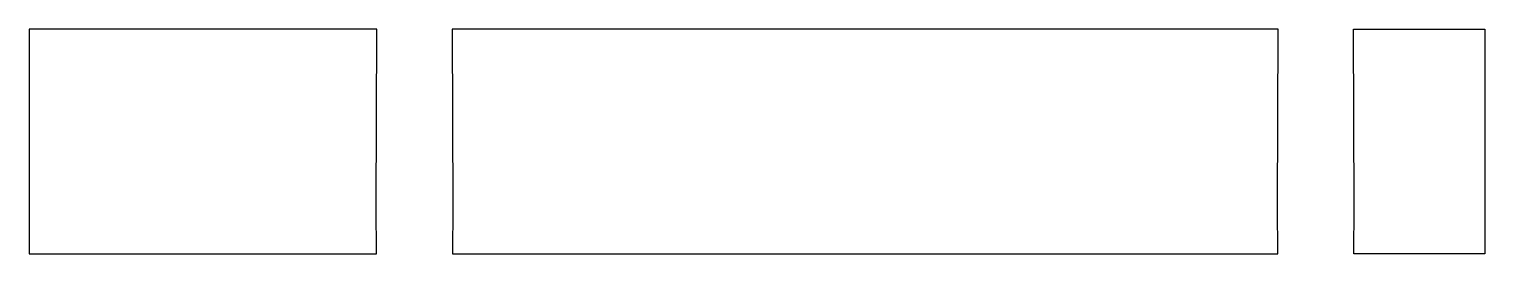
# Model space of a CAD drawing. Header units: metres. Extents: x -18.5 to 13.8, y -1.1 to 46.5.
# Drawn here: x -18.55 to 13.75, y 41.5 to 46.5 of the extents above.
import ezdxf

# ---------------------------------------------------------------- set-up
doc = ezdxf.new("R2010")
doc.units = ezdxf.units.M

msp = doc.modelspace()

# ---------------------------------------------------------------- linework, layer by layer
for p, q in [((-18.371, 46.5), (-18.55, 46.5)), ((-18.55, 46.5), (-18.55, 46.234)), ((-18.55, 46.234), (-18.55, 46.22)), ((-18.55, 46.22), (-18.55, 46.191)), ((-18.55, 46.191), (-18.55, 46.148)), ((-17.97, 46.5), (-18.371, 46.5)), ((-14.134, 46.5), (-17.97, 46.5)), ((-13.697, 46.5), (-14.134, 46.5)), ((-13.098, 46.5), (-13.697, 46.5)), ((-12.332, 46.5), (-13.098, 46.5)), ((-11.426, 46.5), (-12.332, 46.5)), ((-10.833, 46.5), (-11.426, 46.5)), ((-10.849, 42.542), (-10.833, 46.5)), ((-2.68, 46.5), (-9.167, 46.5)), ((-9.167, 46.5), (-9.151, 42.542)), ((9.167, 46.5), (-2.68, 46.5)), ((9.151, 42.542), (9.167, 46.5)), ((9.167, 46.5), (9.167, 46.5)), ((10.849, 42.542), (10.833, 46.5)), ((10.833, 46.5), (11.171, 46.5)), ((11.171, 46.5), (11.63, 46.5)), ((11.63, 46.5), (11.972, 46.5)), ((11.972, 46.5), (12.2, 46.5)), ((12.2, 46.5), (12.329, 46.5)), ((12.329, 46.5), (13.75, 46.5)), ((13.75, 46.5), (13.75, 44.256)), ((13.75, 46.5), (13.75, 46.5)), ((-18.55, 46.148), (-18.55, 46.092)), ((-18.55, 46.092), (-18.55, 44.256)), ((-18.55, 44.256), (-18.55, 41.776)), ((13.75, 44.256), (13.75, 41.5)), ((-10.843, 41.5), (-10.849, 42.542)), ((-9.151, 42.542), (-9.157, 41.5)), ((9.157, 41.5), (9.151, 42.542)), ((10.843, 41.5), (10.849, 42.542)), ((-18.55, 41.776), (-18.55, 41.5)), ((-18.55, 41.5), (-12.999, 41.5)), ((-12.999, 41.5), (-12.053, 41.5)), ((-12.053, 41.5), (-10.961, 41.5)), ((-10.961, 41.5), (-10.843, 41.5)), ((-10.843, 41.5), (-10.843, 41.5)), ((-9.157, 41.5), (6.962, 41.5)), ((6.962, 41.5), (9.157, 41.5)), ((10.911, 41.5), (10.843, 41.5)), ((11.471, 41.5), (10.911, 41.5)), ((11.903, 41.5), (11.471, 41.5)), ((12.205, 41.5), (11.903, 41.5)), ((13.75, 41.5), (12.205, 41.5))]:
    msp.add_line(p, q)

doc.saveas('drawing.dxf')
